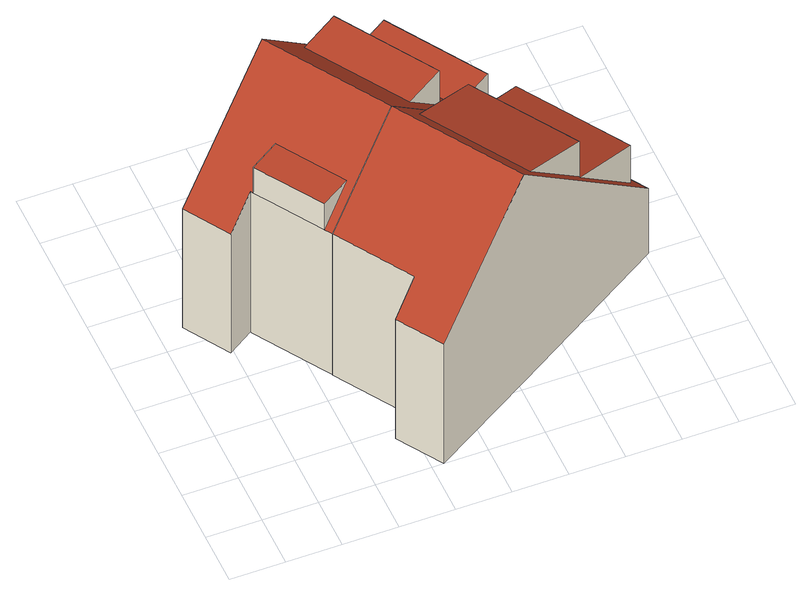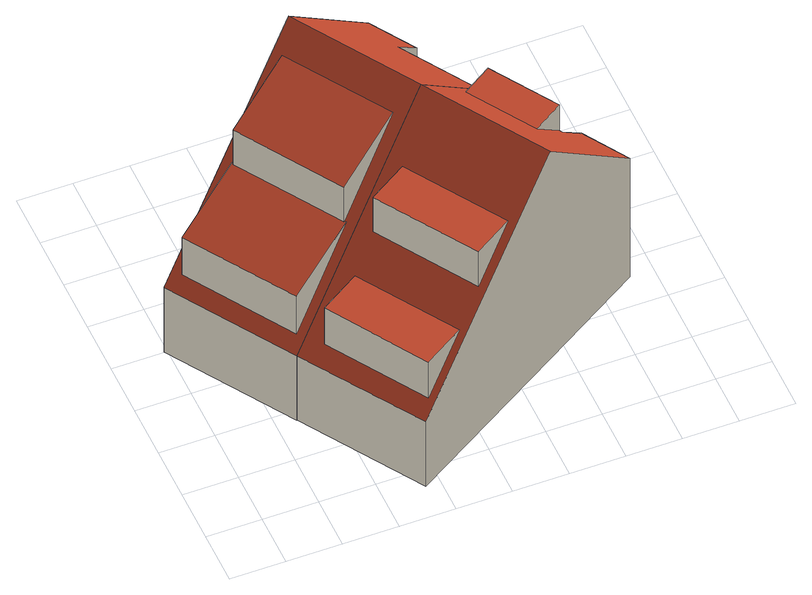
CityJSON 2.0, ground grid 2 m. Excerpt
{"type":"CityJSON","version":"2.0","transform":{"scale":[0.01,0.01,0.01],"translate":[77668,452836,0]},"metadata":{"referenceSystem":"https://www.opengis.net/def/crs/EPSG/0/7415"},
"CityObjects":{
"building1":{"type":"Building","attributes":{"Volume":407.18,"Dakoppervlakte":55.75,"Muuroppervlakte":215.76,"Vloeroppervlakte":54.94,"hoogte_Z_max_in_m_NAP":10.11,"GEB_DOEL":"woonfunctie","dateOfConstruction":"1980-01-01","measuredHeight":10.04},"children":["building1-1","building1-2"],"geometry":[{"type":"Solid","lod":"2","boundaries":[[[[0,1,2,3,4,5,6,7,8,9]],[[10,11,12,13]],[[14,15,16,17,10,13,18,19,20,21]],[[20,22,23,21],[24,25,26,27],[28,29,30,31]],[[0,9,15,14]],[[16,15,9,8]],[[5,19,18,17,16,8,7,6]],[[20,19,5,4]],[[22,3,2,23]],[[11,10,17]],[[18,13,12]],[[11,17,18,12]],[[4,3,22,20]],[[14,21,23,2,1,0]],[[32,27,26,33]],[[33,26,25]],[[32,33,25,24]],[[32,24,27]],[[28,31,34,35]],[[34,31,30]],[[30,29,35,34]],[[35,29,28]]]],"semantics":{"surfaces":[{"type":"GroundSurface"},{"type":"RoofSurface"},{"type":"WallSurface"}],"values":[[0,1,1,1,2,2,2,2,2,2,2,2,2,2,1,2,2,2,1,2,2,2]]}}]},
"building1-1":{"type":"BuildingInstallation","attributes":{"relationToConstruction":"outside"},"parents":["building1"],"geometry":[{"type":"MultiSurface","lod":"2","boundaries":[[[32,27,26,33]],[[33,26,25]],[[32,33,25,24]],[[32,24,27]]],"semantics":{"surfaces":[{"type":"RoofSurface"},{"type":"WallSurface"}],"values":[0,1,1,1]}}]},
"building1-2":{"type":"BuildingInstallation","attributes":{"relationToConstruction":"outside"},"parents":["building1"],"geometry":[{"type":"MultiSurface","lod":"2","boundaries":[[[28,31,34,35]],[[34,31,30]],[[30,29,35,34]],[[35,29,28]]],"semantics":{"surfaces":[{"type":"RoofSurface"},{"type":"WallSurface"}],"values":[0,1,1,1]}}]},
"building2":{"type":"Building","attributes":{"Volume":423.78,"Dakoppervlakte":70.22,"Muuroppervlakte":237.37,"Vloeroppervlakte":56.1,"hoogte_Z_max_in_m_NAP":10.11,"GEB_DOEL":"woonfunctie","dateOfConstruction":"1980-01-01","measuredHeight":10.06},"geometry":[{"type":"Solid","lod":"2","boundaries":[[[[36,37,38,39,40,41,42,43]],[[44,45,20,19,46,47]],[[20,45,48,22],[49,50,51,52,53,54,55,56]],[[51,57,58,56,55,59,60,52]],[[53,61,62,54]],[[43,19,20,36]],[[43,42,46,19]],[[41,47,46,42]],[[48,45,44,40,39,38]],[[22,48,38,37]],[[36,20,22,37]],[[60,59,62,61]],[[58,49,56]],[[57,51,50]],[[58,57,50,49]],[[59,55,54,62]],[[53,52,60,61]],[[41,40,44,47]]]],"semantics":{"surfaces":[{"type":"GroundSurface"},{"type":"RoofSurface"},{"type":"WallSurface"}],"values":[[0,1,1,1,1,2,2,2,2,2,2,2,2,2,2,2,2,2]]}}]}
},
"vertices":[
[84,878,6],[462,1110,6],[1053,1472,6],[1328,1041,6],[738,675,6],[456,499,6],[439,527,6],[287,765,6],[281,775,6],[187,715,6],[395,834,812],[287,765,812],[439,527,812],[547,596,812],[84,878,581],[187,715,581],[281,775,688],[287,765,688],[439,527,688],[456,499,688],[738,675,1011],[462,1110,1011],[1328,1041,318],[1053,1472,319],[1022,1422,372],[1244,1072,372],[1098,979,545],[875,1329,545],[641,1180,822],[782,1270,656],[1007,915,656],[866,826,822],[1022,1422,545],[1244,1072,545],[1007,915,822],[782,1270,822],
[738,675,4],[1328,1041,4],[1612,596,4],[1020,232,4],[642,0,4],[538,164,4],[631,224,4],[456,499,4],[642,0,581],[1020,232,1011],[631,224,688],[538,164,581],[1612,596,318],[1308,989,363],[1552,605,363],[1311,452,648],[1308,457,648],[1075,309,923],[838,681,923],[1072,829,648],[1068,835,648],[1552,605,544],[1308,989,544],[1074,831,646],[1311,459,646],[1311,459,814],[1074,831,814]
]}
